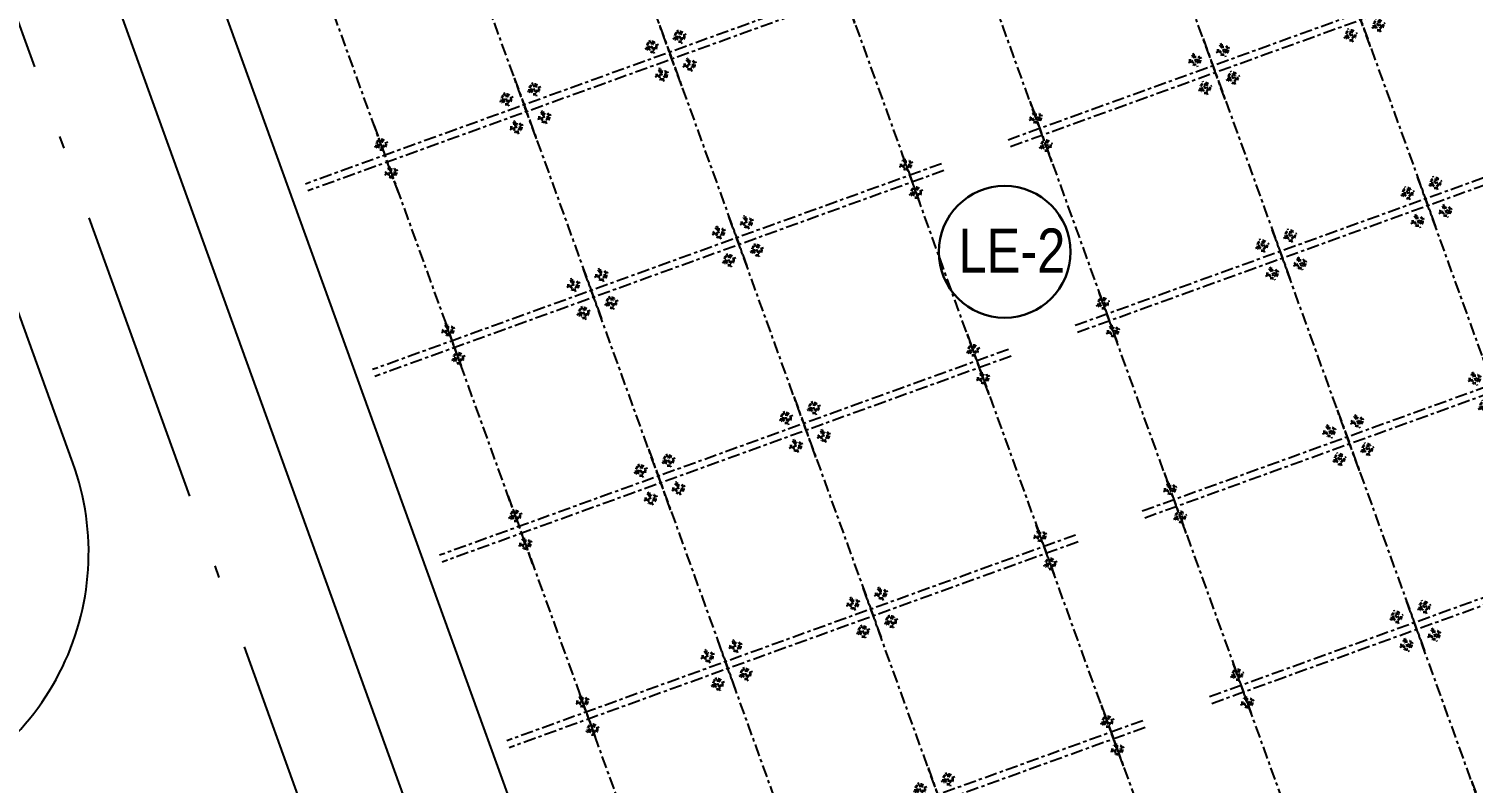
# Model space of a CAD drawing. Header units: metres. Extents: x 568006 to 1139366, y 2064802 to 4131555.
# Drawn here: x 568552.56 to 568596.48, y 2066373.77 to 2066396.7 of the extents above; entities that cross this region are included whole.
import ezdxf
from ezdxf.enums import TextEntityAlignment as Align
from ezdxf.xclip import XClip

# ---------------------------------------------------------------- set-up
doc = ezdxf.new("R2010")
doc.units = ezdxf.units.M
doc.header["$XCLIPFRAME"] = 0
for name, pattern in [('ACAD_ISO10W100', [18.5, 12, -3, 0.5, -3]), ('CENTER2', [1.125, 0.75, -0.125, 0.125, -0.125]), ('HIDDEN', [0.375, 0.25, -0.125])]:
    doc.linetypes.add(name, pattern=pattern)
doc.layers.get('0').update_dxf_attribs({"linetype": 'CONTINUOUS'})
for name, color, linetype, lineweight in [('-WALL', 4, 'CONTINUOUS', 35), ('hung-demlonha', 7, 'CONTINUOUS', 15), ('kata_text', 254, 'CONTINUOUS', 30)]:
    doc.layers.add(name, color=color, linetype=linetype, lineweight=lineweight)
for name, color, linetype in [('01.AXIS', 160, 'CENTER2'), ('CDC.01.AXIS', 160, 'CENTER2'), ('datOlienke', 42, 'CONTINUOUS'), ('ghi_chu', 7, 'CONTINUOUS'), ('LogDg', 7, 'CONTINUOUS'), ('TimDg', 222, 'CONTINUOUS'), ('ViaHeS', 32, 'CONTINUOUS')]:
    doc.layers.add(name, color=color, linetype=linetype)
doc.styles.add('QH1', font='arialbd.ttf', dxfattribs={"width": 0.8})
doc.styles.add('VNH', font='', dxfattribs={"height": 2.5})
doc.styles.get('VNH').set_extended_font_data('.VnArial NarrowH')

# ---------------------------------------------------------------- blocks, each defined once
blk = doc.blocks.new('A$C758D662A')
at = {"linetype": 'HIDDEN', "ltscale": 500}
for radius in [300, 200]:
    blk.add_circle((0, 0), radius, dxfattribs=at)
at = {"layer": 'CDC.01.AXIS', "ltscale": 200}
for p, q in [((437, 0), (-437, 0)), ((0, 437), (0, -437))]:
    blk.add_line(p, q, dxfattribs=at)
blk = doc.blocks.new('MAU M1SH')
at = {"layer": '01.AXIS', "ltscale": 500}
for p, q in [((-370, 15724), (-370, -2671)), ((5410, 15724), (5410, -2671)), ((-1468, 14700), (6323, 14700)), ((-1468, 9100), (6323, 9100)), ((-1468, 4400), (6323, 4400)), ((-1575, -100), (6216, -100))]:
    blk.add_line(p, q, dxfattribs=at)
at = {"xscale": 0.5, "yscale": 0.5, "zscale": 0.5}
for p in [(-30, 14700), (5070, 14700), (-30, 9550), (5070, 9550), (-30, 8650), (5070, 8650), (-30, 4850), (5070, 4850), (-30, 3950), (5070, 3950), (-30, -100), (5070, -100)]:
    blk.add_blockref('A$C758D662A', p, dxfattribs=at)
blk = doc.blocks.new('tmbc_khub')
at = {"layer": 'datOlienke'}
blk.add_lwpolyline([(-131.658, 472.46), (-160.687, 464.432), (-163.806, 458.397), (-135.974, 381.447), (-129.572, 378.446), (-101.36, 388.649), (-98.359, 395.052), (-125.138, 469.091)], close=True, dxfattribs=at)
at = {"layer": 'kata_text'}
blk.add_circle((-134.151, 434.679), 2.004, dxfattribs=at)
at = {"layer": 'LogDg'}
for points in [[(-92.717, 397.093), (-118.363, 468, 0.391769), (-136.467, 477.356), (-162.123, 470.26, 0.43702), (-167.514, 459.829), (-138.795, 380.427, 0.414214), (-128.551, 375.625), (-97.519, 386.849, 0.414214)], [(-291.432, 424.053), (-282.97, 394.244, 0.412228), (-273.142, 388.718), (-167.868, 417.832, 0.43702), (-162.478, 428.264), (-173.735, 459.389, 0.391769), (-183.391, 464.379), (-284.478, 436.422, 0.416202)]]:
    blk.add_lwpolyline(points, format="xyb", close=True, dxfattribs=at)
at = {"layer": 'TimDg', "linetype": 'ACAD_ISO10W100', "ltscale": 0.75}
blk.add_lwpolyline([(-88.135, 231.537), (-175.4, 472.813)], dxfattribs=at)
at = {"layer": 'ViaHeS'}
blk.add_lwpolyline([(-131.658, 472.46), (-160.687, 464.432), (-163.806, 458.397), (-135.974, 381.447), (-129.572, 378.446), (-101.36, 388.649), (-98.359, 395.052), (-125.138, 469.091)], close=True, dxfattribs=at)
at = {"layer": '-WALL'}
for p, xscale, yscale, zscale, rotation in [((-119.388, 443.786), 0.0009999999999999998, 0.0009999999999999998, 0.0009999999999999998, 109.8842788567343), ((-153.026, 437.999), -0.0009999999999999996, 0.0009999999999999996, 0.0009999999999999998, 289.8842786933581), ((-119.061, 442.883), -0.001, 0.001, 0.001, 109.8844192741507), ((-152.699, 437.096), 0.001, 0.001, 0.001, 289.8841382759418), ((-115.306, 432.501), 0.0009999999999999998, 0.0009999999999999998, 0.0009999999999999998, 109.8842788567343), ((-148.944, 426.715), -0.0009999999999999996, 0.0009999999999999996, 0.0009999999999999998, 289.8842786933581), ((-114.98, 431.598), -0.001, 0.001, 0.001, 109.8844192741507), ((-148.618, 425.812), 0.001, 0.001, 0.001, 289.8841382759418), ((-111.225, 421.217), 0.0009999999999999998, 0.0009999999999999998, 0.0009999999999999998, 109.8842788567343), ((-144.863, 415.43), -0.0009999999999999996, 0.0009999999999999996, 0.0009999999999999998, 289.8842786933581), ((-110.898, 420.314), -0.001, 0.001, 0.001, 109.8844192741507), ((-144.536, 414.527), 0.001, 0.001, 0.001, 289.8841382759418)]:
    blk.add_blockref('MAU M1SH', p, dxfattribs=dict(at, xscale=xscale, yscale=yscale, zscale=zscale, rotation=rotation))
at = {"layer": 'hung-demlonha', "color": 7, "ltscale": 5, "style": 'QH1', "width": 0.65}
for tag, p in [('BT04', (-109.598, 191.643)), ('BT06', (-305.798, 171.199)), ('BT05', (-282.572, 137.244))]:
    blk.add_attdef(tag, text='', height=3.96, rotation=0, dxfattribs=at).set_placement(p, align=Align.CENTER)
at = {"layer": 'kata_text', "insert": (-135.556, 435.39), "char_height": 1.344, "width": 17.72856, "attachment_point": 1, "style": 'VNH'}
blk.add_mtext('Le-2', dxfattribs=at)

msp = doc.modelspace()

# ---------------------------------------------------------------- block references
at = {"layer": 'ghi_chu'}
ref = msp.add_blockref('tmbc_khub', (568716.382, 2065955.242), dxfattribs=at)
XClip(ref).set_block_clipping_path([(-391.9901366149, 0), (0, 477.830198009)])

doc.saveas('drawing.dxf')
